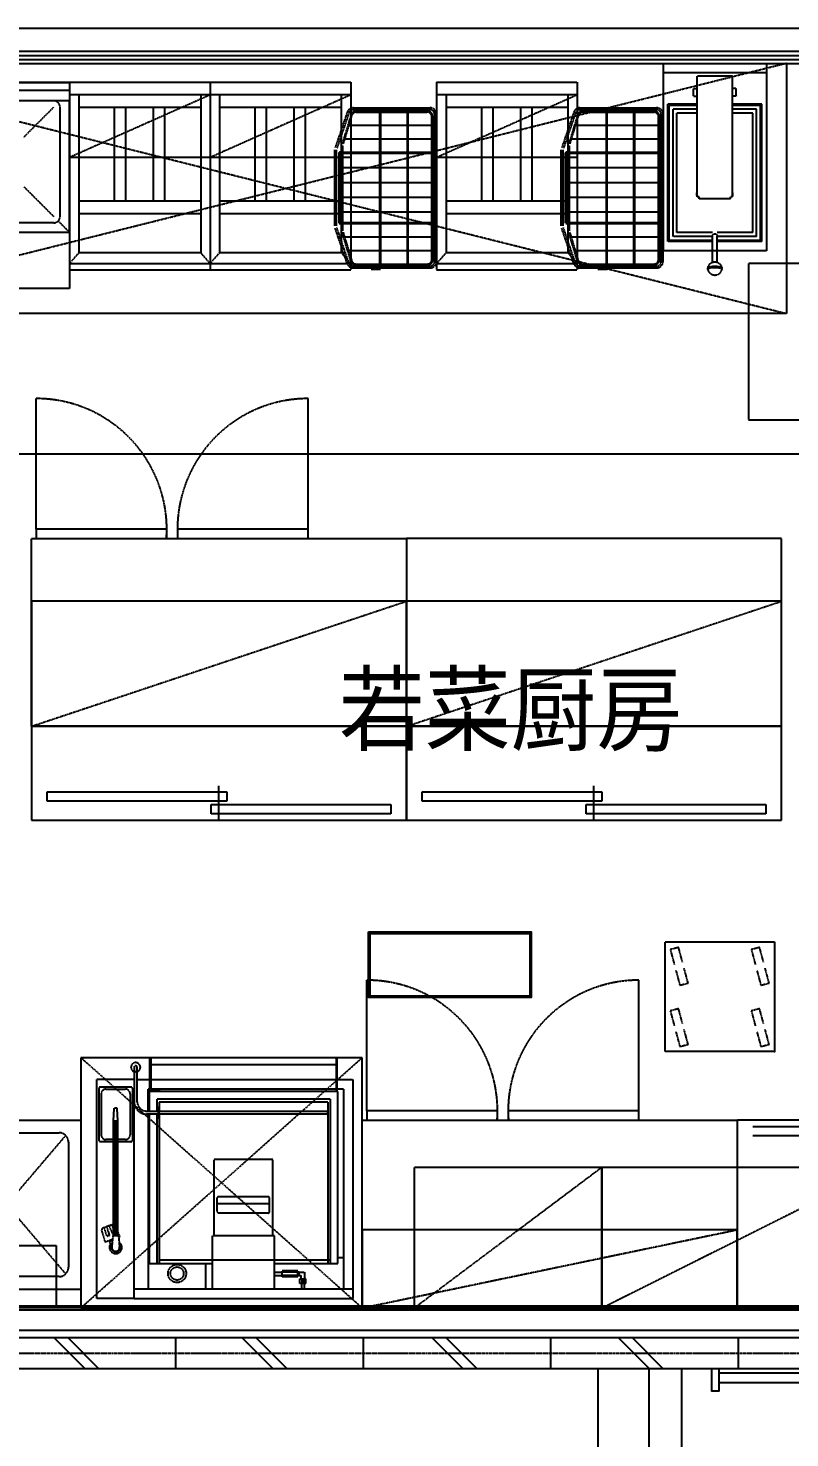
# Model space of a CAD drawing. Header units: millimetres. Extents: x 0 to 181737, y 0 to 59400.
# Drawn here: x 125628 to 128065, y 17304 to 21812 of the extents above; entities that cross this region are included whole.
import ezdxf
from ezdxf.enums import TextEntityAlignment as Align

# ---------------------------------------------------------------- set-up
doc = ezdxf.new("R2010")
doc.units = ezdxf.units.MM
doc.header["$LTSCALE"] = 0.2
doc.linetypes.add('CENTER', pattern=[50.8, 31.75, -6.35, 6.35, -6.35])
doc.linetypes.add('HIDDEN', pattern=[9.525, 6.35, -3.175])
for name, color, linetype in [('A_什器', 9, 'HIDDEN'), ('A_室名', 8, 'Continuous'), ('A_建築', 8, 'Continuous')]:
    doc.layers.add(name, color=color, linetype=linetype)
doc.layers.add('A_通芯', color=8, linetype='CENTER', plot=False)
doc.styles.get("Standard").update_dxf_attribs({"font": 'simplex.shx', "width": 0.8, "bigfont": 'extfont2.shx'})

msp = doc.modelspace()

# ---------------------------------------------------------------- linework, layer by layer
at = {"layer": 'A_什器'}
for p, q in [((124855.3, 21700), (128055.3, 21700)), ((128055.3, 21700), (124855.3, 20900)), ((124855.3, 21700), (128055.3, 20900)), ((124855.3, 21700), (128205.3, 21700)), ((127660.3, 21700), (127660.3, 21100)), ((127660.3, 21700), (127990.8, 21700)), ((127990.8, 21700), (127990.8, 21100)), ((128055.3, 21700), (128055.3, 20900)), ((125210.3, 21639), (125760.3, 21639)), ((125211.3, 21640), (125760.3, 21640)), ((125760.3, 21640), (126210.3, 21640)), ((125760.3, 21640), (125760.3, 21040)), ((125760.3, 21639), (125760.3, 20980)), ((126210.3, 21640), (126210.3, 21040)), ((126210.3, 21640), (126660.3, 21640)), ((126210.3, 21640), (126210.3, 21040)), ((126660.3, 21640), (126660.3, 21040)), ((126935.3, 21640), (127385.3, 21640)), ((126935.3, 21640), (126935.3, 21040)), ((127385.3, 21640), (127385.3, 21040)), ((127990.8, 21670), (127660.3, 21670)), ((127881.8, 21659.18), (127769.3, 21659.18)), ((127769.3, 21272.7), (127769.3, 21659.18)), ((127881.8, 21272.7), (127881.8, 21659.18)), ((125760.3, 21613.17), (125210.3, 21613.17)), ((125760.3, 21600), (126210.3, 21600)), ((125760.3, 21400), (126210.3, 21600)), ((125790.3, 21600), (125790.3, 21094)), ((126180.3, 21600), (126180.3, 21094)), ((126210.3, 21600), (126660.3, 21600)), ((126210.3, 21400), (126660.3, 21600)), ((126240.3, 21600), (126240.3, 21094)), ((126630.3, 21600), (126630.3, 21094)), ((126935.3, 21600), (127385.3, 21600)), ((126935.3, 21400), (127385.3, 21600)), ((126965.3, 21600), (126965.3, 21094)), ((127355.3, 21600), (127355.3, 21094)), ((127758.05, 21619.63), (127756.8, 21618.38)), ((127756.8, 21595.88), (127756.8, 21618.38)), ((127756.8, 21595.88), (127758.05, 21594.63)), ((127758.05, 21619.63), (127769.3, 21619.63)), ((127758.05, 21594.63), (127769.3, 21594.63)), ((127893.05, 21619.63), (127881.8, 21619.63)), ((127893.05, 21594.63), (127881.8, 21594.63)), ((127893.05, 21619.63), (127894.3, 21618.38)), ((127894.3, 21595.88), (127893.05, 21594.63)), ((127894.3, 21595.88), (127894.3, 21618.38)), ((125760.3, 21580), (125211.3, 21580)), ((125614.87, 21464.57), (125710.3, 21560)), ((125730.3, 21210), (125730.3, 21560)), ((125760.3, 21160), (125760.3, 21580)), ((125790.3, 21560), (126180.3, 21560)), ((125904.85, 21260), (125904.85, 21560)), ((125940.75, 21260), (125940.75, 21560)), ((126029.85, 21260), (126029.85, 21560)), ((126065.75, 21260), (126065.75, 21560)), ((126240.3, 21560), (126630.3, 21560)), ((126354.85, 21260), (126354.85, 21560)), ((126390.75, 21260), (126390.75, 21560)), ((126479.85, 21260), (126479.85, 21560)), ((126515.75, 21260), (126515.75, 21560)), ((126668.9, 21557.79), (126914.06, 21557.79)), ((126668.9, 21551.79), (126914.06, 21551.79)), ((126965.3, 21560), (127355.3, 21560)), ((127079.85, 21260), (127079.85, 21560)), ((127115.75, 21260), (127115.75, 21560)), ((127204.85, 21260), (127204.85, 21560)), ((127240.75, 21260), (127240.75, 21560)), ((127393.9, 21557.79), (127639.06, 21557.79)), ((127393.9, 21551.79), (127639.06, 21551.79)), ((127769.3, 21569.63), (127675.3, 21569.63)), ((127675.3, 21129.88), (127675.3, 21569.63)), ((127769.3, 21565.63), (127679.3, 21565.63)), ((127679.3, 21133.88), (127679.3, 21565.63)), ((127769.3, 21553.13), (127691.8, 21553.13)), ((127691.8, 21146.38), (127691.8, 21553.13)), ((127975.8, 21569.63), (127881.8, 21569.63)), ((127971.8, 21565.63), (127881.8, 21565.63)), ((127959.3, 21553.13), (127881.8, 21553.13)), ((127959.3, 21146.38), (127959.3, 21553.13)), ((127971.8, 21133.88), (127971.8, 21565.63)), ((127975.8, 21129.88), (127975.8, 21569.63)), ((126649.02, 21543.57), (126610.3, 21430.09)), ((126654.7, 21541.63), (126615.98, 21428.15)), ((126661.44, 21536.15), (126633, 21442.63)), ((126663.66, 21533.15), (126635.94, 21441.98)), ((126675.79, 21546.79), (126906.74, 21546.79)), ((126678.01, 21543.79), (126905.24, 21543.79)), ((126753.44, 21058.29), (126753.44, 21543.79)), ((126756.44, 21058.29), (126756.44, 21543.79)), ((126841.75, 21058.29), (126841.75, 21543.79)), ((126844.75, 21058.29), (126844.75, 21543.79)), ((126920.24, 21073.29), (126920.24, 21528.79)), ((126923.24, 21071.79), (126923.24, 21530.29)), ((126929.06, 21066.79), (126929.06, 21536.79)), ((126935.06, 21066.79), (126935.06, 21536.79)), ((127374.02, 21543.57), (127335.3, 21430.09)), ((127379.7, 21541.63), (127340.98, 21428.15)), ((127386.44, 21536.15), (127358, 21442.63)), ((127388.66, 21533.15), (127360.94, 21441.98)), ((127400.79, 21546.79), (127631.74, 21546.79)), ((127403.01, 21543.79), (127630.24, 21543.79)), ((127478.44, 21058.29), (127478.44, 21543.79)), ((127481.44, 21058.29), (127481.44, 21543.79)), ((127566.75, 21058.29), (127566.75, 21543.79)), ((127569.75, 21058.29), (127569.75, 21543.79)), ((127645.24, 21073.29), (127645.24, 21528.79)), ((127648.24, 21071.79), (127648.24, 21530.29)), ((127654.06, 21066.79), (127654.06, 21536.79)), ((127660.06, 21066.79), (127660.06, 21536.79)), ((127769.3, 21540.63), (127704.3, 21540.63)), ((127704.3, 21158.88), (127704.3, 21540.63)), ((127946.8, 21540.63), (127881.8, 21540.63)), ((127946.8, 21158.88), (127946.8, 21540.63)), ((126637.92, 21458.79), (126923.24, 21458.79)), ((126651.05, 21501.99), (126923.24, 21501.99)), ((127362.92, 21458.79), (127648.24, 21458.79)), ((127376.05, 21501.99), (127648.24, 21501.99)), ((126609.18, 21180.27), (126609.18, 21423.3)), ((126615.18, 21180.27), (126615.18, 21423.3)), ((126622.94, 21189.29), (126622.94, 21414.29)), ((126624.44, 21415.79), (126632.29, 21415.79)), ((126629.3, 21360.73), (126629.3, 21419.27)), ((126632.29, 21164.24), (126632.29, 21437.84)), ((126635.29, 21164.46), (126635.29, 21437.61)), ((126635.29, 21415.79), (126923.24, 21415.79)), ((127334.18, 21180.27), (127334.18, 21423.3)), ((127340.18, 21180.27), (127340.18, 21423.3)), ((127347.94, 21189.29), (127347.94, 21414.29)), ((127349.44, 21415.79), (127357.29, 21415.79)), ((127354.3, 21360.73), (127354.3, 21419.27)), ((127357.29, 21164.24), (127357.29, 21437.84)), ((127360.29, 21164.46), (127360.29, 21437.61)), ((127360.29, 21415.79), (127648.24, 21415.79)), ((125760.3, 21400), (126210.3, 21400)), ((126210.3, 21400), (126660.3, 21400)), ((126622.94, 21402.09), (126632.29, 21402.09)), ((126624.44, 21412.79), (126632.29, 21412.79)), ((126625.94, 21190.79), (126625.94, 21412.79)), ((126635.29, 21412.79), (126923.24, 21412.79)), ((126935.3, 21400), (127385.3, 21400)), ((127347.94, 21402.09), (127357.29, 21402.09)), ((127349.44, 21412.79), (127357.29, 21412.79)), ((127350.94, 21190.79), (127350.94, 21412.79)), ((127360.29, 21412.79), (127648.24, 21412.79)), ((126622.94, 21366.69), (126632.29, 21366.69)), ((126622.94, 21331.29), (126632.29, 21331.29)), ((126635.29, 21366.69), (126923.24, 21366.69)), ((127347.94, 21366.69), (127357.29, 21366.69)), ((127347.94, 21331.29), (127357.29, 21331.29)), ((127360.29, 21366.69), (127648.24, 21366.69)), ((125614.87, 21305.43), (125710.3, 21210)), ((126622.94, 21295.89), (126632.29, 21295.89)), ((126635.29, 21319.49), (126923.24, 21319.49)), ((127347.94, 21295.89), (127357.29, 21295.89)), ((127360.29, 21319.49), (127648.24, 21319.49)), ((127768.05, 21277.13), (127768.05, 21287.13)), ((127883.05, 21277.13), (127883.05, 21287.13)), ((125790.3, 21260), (126180.3, 21260)), ((126240.3, 21260), (126630.3, 21260)), ((126622.94, 21260.49), (126632.29, 21260.49)), ((126635.29, 21272.29), (126923.24, 21272.29)), ((126965.3, 21260), (127355.3, 21260)), ((127347.94, 21260.49), (127357.29, 21260.49)), ((127360.29, 21272.29), (127648.24, 21272.29)), ((127768.05, 21277.13), (127769.3, 21275.88)), ((127775.55, 21272.7), (127769.3, 21272.7)), ((127775.55, 21266.45), (127775.55, 21272.7)), ((127875.55, 21266.45), (127775.55, 21266.45)), ((127881.8, 21272.7), (127875.55, 21272.7)), ((127875.55, 21266.45), (127875.55, 21272.7)), ((127883.05, 21277.13), (127881.8, 21275.88)), ((125710.3, 21190), (125260.3, 21190)), ((125760.3, 21160), (125724.44, 21195.86)), ((125790.3, 21220), (126180.3, 21220)), ((126240.3, 21220), (126630.3, 21220)), ((126622.94, 21225.09), (126632.29, 21225.09)), ((126624.44, 21190.79), (126632.29, 21190.79)), ((126624.44, 21187.79), (126632.29, 21187.79)), ((126635.29, 21225.09), (126923.24, 21225.09)), ((126635.29, 21190.79), (126923.24, 21190.79)), ((126635.29, 21187.79), (126923.24, 21187.79)), ((126965.3, 21220), (127355.3, 21220)), ((127347.94, 21225.09), (127357.29, 21225.09)), ((127349.44, 21190.79), (127357.29, 21190.79)), ((127349.44, 21187.79), (127357.29, 21187.79)), ((127360.29, 21225.09), (127648.24, 21225.09)), ((127360.29, 21190.79), (127648.24, 21190.79)), ((127360.29, 21187.79), (127648.24, 21187.79)), ((125210.3, 21160), (125760.3, 21160)), ((126649.02, 21060.01), (126610.3, 21173.49)), ((126654.7, 21061.94), (126615.98, 21175.43)), ((126661.11, 21066.99), (126633, 21159.44)), ((126635.94, 21160.1), (126663.66, 21068.92)), ((126637.46, 21144.79), (126923.24, 21144.79)), ((127374.02, 21060.01), (127335.3, 21173.49)), ((127379.7, 21061.94), (127340.98, 21175.43)), ((127386.11, 21066.99), (127358, 21159.44)), ((127360.94, 21160.1), (127388.66, 21068.92)), ((127362.46, 21144.79), (127648.24, 21144.79)), ((127818.05, 21146.38), (127691.8, 21146.38)), ((127818.05, 21158.88), (127704.3, 21158.88)), ((127818.05, 21147.61), (127818.62, 21150.49)), ((127818.05, 21063.94), (127818.05, 21147.61)), ((127818.62, 21150.49), (127820.24, 21152.92)), ((127820.24, 21152.92), (127822.68, 21154.54)), ((127822.68, 21154.54), (127825.55, 21155.11)), ((127825.55, 21155.11), (127828.41, 21154.54)), ((127828.41, 21154.54), (127830.85, 21152.92)), ((127830.85, 21152.92), (127832.47, 21150.49)), ((127832.47, 21150.49), (127833.05, 21147.61)), ((127946.8, 21158.88), (127833.05, 21158.88)), ((127833.05, 21063.94), (127833.05, 21147.61)), ((127959.3, 21146.38), (127833.05, 21146.38)), ((126650.59, 21101.59), (126923.24, 21101.59)), ((127375.59, 21101.59), (127648.24, 21101.59)), ((127990.8, 21100), (127660.3, 21100)), ((127818.05, 21129.88), (127675.3, 21129.88)), ((127818.05, 21133.88), (127679.3, 21133.88)), ((127990.8, 21100), (127827.92, 21100)), ((127971.8, 21133.88), (127833.05, 21133.88)), ((127975.8, 21129.88), (127833.05, 21129.88)), ((125790.3, 21094), (125760.3, 21060)), ((125760.3, 21060), (126210.3, 21060)), ((126180.3, 21094), (125790.3, 21094)), ((126180.3, 21094), (126210.3, 21060)), ((126240.3, 21094), (126210.3, 21060)), ((126210.3, 21060), (126660.3, 21060)), ((126630.3, 21094), (126240.3, 21094)), ((126630.3, 21094), (126660.3, 21060)), ((126676.9, 21055.29), (126906.74, 21055.29)), ((126678.01, 21058.29), (126905.24, 21058.29)), ((126965.3, 21094), (126935.3, 21060)), ((126935.3, 21060), (127385.3, 21060)), ((127355.3, 21094), (126965.3, 21094)), ((127355.3, 21094), (127385.3, 21060)), ((127401.9, 21055.29), (127631.74, 21055.29)), ((127403.01, 21058.29), (127630.24, 21058.29)), ((127804.78, 21050.8), (127806.34, 21054.31)), ((127806.34, 21054.31), (127808.53, 21057.48)), ((127808.53, 21057.48), (127811.26, 21060.2)), ((127811.26, 21060.2), (127814.44, 21062.36)), ((127814.44, 21062.36), (127817.96, 21063.92)), ((127817.96, 21063.92), (127821.71, 21064.79)), ((127821.71, 21064.79), (127825.54, 21064.96)), ((127825.56, 21064.96), (127829.38, 21064.79)), ((127829.38, 21064.79), (127833.13, 21063.91)), ((127833.13, 21063.91), (127836.65, 21062.36)), ((127836.65, 21062.36), (127839.83, 21060.19)), ((127839.83, 21060.19), (127842.55, 21057.48)), ((127842.55, 21057.48), (127844.74, 21054.31)), ((127844.74, 21054.31), (127846.3, 21050.8)), ((128333.48, 21059.6), (127933.48, 21059.6)), ((127933.48, 21059.6), (127933.48, 20559.6)), ((125760.3, 21040), (126210.3, 21040)), ((126210.3, 21040), (126660.3, 21040)), ((126668.9, 21051.79), (126914.06, 21051.79)), ((126668.9, 21045.79), (126914.06, 21045.79)), ((126725.79, 21042), (126755.79, 21042)), ((126935.3, 21040), (127385.3, 21040)), ((127393.9, 21051.79), (127639.06, 21051.79)), ((127393.9, 21045.79), (127639.06, 21045.79)), ((127450.79, 21042), (127480.79, 21042)), ((127803.05, 21045.48), (127803.2, 21046.15)), ((127803.05, 21041.86), (127803.05, 21045.48)), ((127803.06, 21041.65), (127803.13, 21042.36)), ((127803.33, 21040.93), (127803.06, 21041.65)), ((127803.13, 21042.36), (127803.55, 21043.08)), ((127803.2, 21046.15), (127803.65, 21046.82)), ((127803.94, 21040.23), (127803.33, 21040.93)), ((127803.55, 21043.08), (127804.3, 21043.77)), ((127803.65, 21046.82), (127804.4, 21047.47)), ((127805.47, 21034.99), (127803.69, 21043.23)), ((127803.89, 21047.04), (127804.78, 21050.8)), ((127804.3, 21043.77), (127805.37, 21044.43)), ((127804.4, 21047.47), (127805.44, 21048.09)), ((127805.37, 21044.43), (127806.75, 21045.06)), ((127805.44, 21048.09), (127806.75, 21048.68)), ((127810.24, 21028.05), (127805.47, 21034.99)), ((127806.75, 21048.68), (127808.31, 21049.22)), ((127806.75, 21045.06), (127808.42, 21045.63)), ((127808.31, 21049.22), (127810.11, 21049.71)), ((127808.42, 21045.63), (127810.35, 21046.15)), ((127810.11, 21049.71), (127812.11, 21050.15)), ((127817.28, 21023.43), (127810.24, 21028.05)), ((127810.35, 21046.15), (127812.5, 21046.6)), ((127812.11, 21050.15), (127814.3, 21050.52)), ((127812.5, 21046.6), (127814.87, 21046.98)), ((127814.3, 21050.52), (127816.63, 21050.83)), ((127814.87, 21046.98), (127817.39, 21047.28)), ((127816.63, 21050.83), (127819.09, 21051.06)), ((127825.55, 21021.81), (127817.28, 21023.43)), ((127817.39, 21047.28), (127820.04, 21047.5)), ((127819.09, 21051.06), (127821.64, 21051.21)), ((127820.04, 21047.5), (127822.77, 21047.63)), ((127821.64, 21051.21), (127824.24, 21051.3)), ((127822.77, 21047.63), (127825.55, 21047.68)), ((127824.24, 21051.3), (127826.85, 21051.3)), ((127825.55, 21047.68), (127828.32, 21047.63)), ((127833.81, 21023.43), (127825.55, 21021.81)), ((127826.85, 21051.3), (127829.45, 21051.21)), ((127828.32, 21047.63), (127831.05, 21047.5)), ((127829.45, 21051.21), (127832, 21051.06)), ((127831.05, 21047.5), (127833.7, 21047.28)), ((127832, 21051.06), (127834.46, 21050.83)), ((127833.7, 21047.28), (127836.22, 21046.98)), ((127840.85, 21028.05), (127833.81, 21023.43)), ((127834.46, 21050.83), (127836.8, 21050.52)), ((127836.22, 21046.98), (127838.58, 21046.6)), ((127836.8, 21050.52), (127838.98, 21050.15)), ((127838.58, 21046.6), (127840.75, 21046.15)), ((127838.98, 21050.15), (127840.99, 21049.71)), ((127840.75, 21046.15), (127842.68, 21045.63)), ((127845.62, 21034.99), (127840.85, 21028.05)), ((127840.99, 21049.71), (127842.78, 21049.22)), ((127842.68, 21045.63), (127844.34, 21045.06)), ((127842.78, 21049.22), (127844.35, 21048.68)), ((127844.34, 21045.06), (127845.72, 21044.43)), ((127844.35, 21048.68), (127845.65, 21048.09)), ((127847.41, 21043.23), (127845.62, 21034.99)), ((127845.65, 21048.09), (127846.69, 21047.47)), ((127845.72, 21044.43), (127846.8, 21043.77)), ((127846.3, 21050.8), (127847.2, 21047.04)), ((127846.69, 21047.47), (127847.44, 21046.82)), ((127846.8, 21043.77), (127847.55, 21043.08)), ((127847.75, 21040.93), (127847.15, 21040.23)), ((127847.44, 21046.82), (127847.89, 21046.15)), ((127847.55, 21043.08), (127847.96, 21042.36)), ((127848.03, 21041.65), (127847.75, 21040.93)), ((127847.89, 21046.15), (127848.05, 21045.48)), ((127847.96, 21042.36), (127848.03, 21041.65)), ((127848.05, 21041.86), (127848.05, 21045.48)), ((125760.3, 20980), (125210.3, 20980)), ((125760.3, 20980), (125210.3, 20980)), ((125760.3, 20980), (125365.92, 20980)), ((128055.3, 20900), (124855.3, 20900)), ((125653.8, 20210), (125653.8, 20628)), ((126523.8, 20210), (126523.8, 20628)), ((127933.48, 20559.6), (128333.48, 20559.6)), ((128205.3, 20450), (124855.3, 20450)), ((126071.8, 20210), (125653.8, 20210)), ((125653.8, 20210), (125653.8, 20180)), ((126071.8, 20180), (126071.8, 20210)), ((126523.8, 20210), (126105.8, 20210)), ((126105.8, 20210), (126105.8, 20180)), ((126523.8, 20180), (126523.8, 20210)), ((128038.8, 20180), (126838.8, 20180)), ((126838.8, 20180), (126838.8, 19580)), ((128038.8, 19580), (128038.8, 20180)), ((126838.8, 19980), (125638.8, 19980)), ((125638.8, 19980), (125638.8, 19580)), ((125638.8, 19580), (126838.8, 19980)), ((126838.8, 19580), (126838.8, 19980)), ((128038.8, 19980), (126838.8, 19980)), ((126838.8, 19980), (126838.8, 19580)), ((126838.8, 19580), (128038.8, 19980)), ((128038.8, 19580), (128038.8, 19980)), ((125638.8, 19580), (126838.8, 19580)), ((126838.8, 19580), (125638.8, 19580)), ((125638.8, 19580), (125638.8, 19280)), ((126838.8, 19580), (128038.8, 19580)), ((126838.8, 19580), (128038.8, 19580)), ((128038.8, 19580), (126838.8, 19580)), ((126838.8, 19580), (126838.8, 19280)), ((126838.8, 19280), (126838.8, 19580)), ((128038.8, 19280), (128038.8, 19580)), ((126238.8, 19280), (126238.8, 19390)), ((127438.8, 19280), (127438.8, 19390)), ((125688.8, 19370), (126263.8, 19370)), ((125688.8, 19340), (125688.8, 19370)), ((126263.8, 19340), (125688.8, 19340)), ((126263.8, 19370), (126263.8, 19340)), ((126888.8, 19370), (127463.8, 19370)), ((126888.8, 19340), (126888.8, 19370)), ((127463.8, 19340), (126888.8, 19340)), ((127463.8, 19370), (127463.8, 19340)), ((126213.8, 19330), (126788.8, 19330)), ((126213.8, 19300), (126213.8, 19330)), ((126788.8, 19300), (126213.8, 19300)), ((126788.8, 19330), (126788.8, 19300)), ((127413.8, 19330), (127988.8, 19330)), ((127413.8, 19300), (127413.8, 19330)), ((127988.8, 19300), (127413.8, 19300)), ((127988.8, 19330), (127988.8, 19300)), ((125638.8, 19280), (126838.8, 19280)), ((126838.8, 19280), (128038.8, 19280)), ((127666.35, 18540.2), (127666.35, 18890.2)), ((127666.35, 18890.2), (128016.35, 18890.2)), ((128016.35, 18890.2), (128016.35, 18540.2)), ((127709.53, 18872.78), (127682.99, 18865.67)), ((127682.99, 18865.67), (127695.62, 18818.55)), ((127722.15, 18825.66), (127709.53, 18872.78)), ((127968.78, 18872.78), (127942.25, 18865.67)), ((127942.25, 18865.67), (127954.87, 18818.55)), ((127981.41, 18825.66), (127968.78, 18872.78)), ((127700.88, 18798.9), (127713.51, 18751.79)), ((127740.04, 18758.9), (127727.42, 18806.01)), ((127960.14, 18798.9), (127972.76, 18751.79)), ((127999.3, 18758.9), (127986.67, 18806.01)), ((126712.11, 18350), (126712.11, 18768)), ((127582.11, 18350), (127582.11, 18768)), ((127713.51, 18751.79), (127740.04, 18758.9)), ((127972.76, 18751.79), (127999.3, 18758.9)), ((127709.53, 18676.67), (127682.99, 18669.56)), ((127682.99, 18669.56), (127695.62, 18622.45)), ((127722.15, 18629.56), (127709.53, 18676.67)), ((127968.78, 18676.67), (127942.25, 18669.56)), ((127942.25, 18669.56), (127954.87, 18622.45)), ((127981.41, 18629.56), (127968.78, 18676.67)), ((127700.88, 18602.79), (127713.51, 18555.68)), ((127740.04, 18562.79), (127727.42, 18609.9)), ((127960.14, 18602.79), (127972.76, 18555.68)), ((127999.3, 18562.79), (127986.67, 18609.9)), ((128016.35, 18540.2), (127666.35, 18540.2)), ((127713.51, 18555.68), (127740.04, 18562.79)), ((127972.76, 18555.68), (127999.3, 18562.79)), ((126697.3, 18520), (125797.3, 18520)), ((125797.3, 18520), (125797.3, 17720)), ((125797.3, 18520), (126697.11, 17720)), ((126697.3, 18520), (125797.3, 17720)), ((125967.26, 18489.42), (125967.26, 18475.27)), ((125977.26, 18469.42), (125977.26, 18489.42)), ((126017.26, 18412.42), (126017.26, 18519.92)), ((126020.26, 18519.92), (126020.26, 18412.42)), ((126614.26, 18519.92), (126020.26, 18519.92)), ((126020.26, 18497.92), (126614.26, 18497.92)), ((126617.26, 18519.92), (126614.26, 18519.92)), ((126614.26, 18519.92), (126614.26, 18412.42)), ((126617.26, 18412.42), (126617.26, 18519.92)), ((126697.3, 17720), (126697.3, 18520)), ((125847.26, 18449.92), (125847.26, 17749.92)), ((125967.26, 18449.92), (125847.26, 18449.92)), ((125967.26, 18475.27), (125967.26, 18469.42)), ((125967.26, 18469.42), (125967.26, 18379.42)), ((125977.26, 18379.42), (125977.26, 18469.42)), ((125977.26, 18449.92), (126017.26, 18449.92)), ((126020.26, 18449.92), (126614.26, 18449.92)), ((126617.26, 18449.92), (126667.26, 18449.92)), ((126667.26, 18449.92), (126667.26, 17749.92)), ((125854.76, 18421.42), (125854.76, 18256.42)), ((125859.76, 18426.42), (125956.76, 18426.42)), ((125861.76, 18404.42), (125861.76, 18273.42)), ((125876.76, 18419.42), (125939.76, 18419.42)), ((125954.76, 18404.42), (125954.76, 18273.42)), ((125961.76, 18421.42), (125961.76, 18256.42)), ((126017.26, 18419.92), (126012.26, 18419.92)), ((126012.26, 18349.42), (126012.26, 18419.92)), ((126619.26, 18412.42), (126015.26, 18412.42)), ((126015.26, 18412.42), (126015.26, 18349.42)), ((126614.26, 18419.92), (126020.26, 18419.92)), ((126050.26, 18412.92), (126020.26, 18412.92)), ((126050.26, 18412.42), (126050.26, 18412.92)), ((126584.26, 18412.42), (126584.26, 18412.92)), ((126584.26, 18412.92), (126614.26, 18412.92)), ((126637.26, 18419.92), (126617.26, 18419.92)), ((126619.26, 17862.42), (126619.26, 18412.42)), ((126637.26, 18419.92), (126637.26, 17779.92)), ((125901.26, 18317.14), (125903.55, 18358.72)), ((125912.97, 18358.72), (125903.55, 18358.72)), ((125915.26, 18317.14), (125912.97, 18358.72)), ((125967.26, 17749.92), (125967.26, 18379.42)), ((126007.26, 18349.42), (126045.76, 18349.42)), ((126594.26, 18387.42), (126040.26, 18387.42)), ((126040.26, 18387.42), (126040.26, 18349.42)), ((126045.76, 18324.42), (126045.76, 18364.42)), ((126045.76, 18364.42), (126047.26, 18364.42)), ((126587.26, 18377.42), (126047.26, 18377.42)), ((126047.26, 18377.42), (126047.26, 18349.42)), ((126047.26, 18339.42), (126047.26, 18349.42)), ((126047.26, 18349.42), (126054.32, 18349.42)), ((126051.76, 18349.42), (126587.26, 18349.42)), ((126587.26, 18377.42), (126587.26, 17862.42)), ((126588.76, 18364.42), (126587.26, 18364.42)), ((126587.26, 18339.42), (126587.26, 18349.42)), ((126588.76, 18324.42), (126588.76, 18364.42)), ((126594.26, 18387.42), (126594.26, 17862.42)), ((127130.11, 18350), (126712.11, 18350)), ((126712.11, 18350), (126712.11, 18320)), ((127130.11, 18320), (127130.11, 18350)), ((127582.11, 18350), (127164.11, 18350)), ((127164.11, 18350), (127164.11, 18320)), ((127582.11, 18320), (127582.11, 18350)), ((124597.3, 18320), (125797.3, 18320)), ((125797.3, 18320), (125797.3, 17720)), ((125901.26, 17950.92), (125901.26, 18317.14)), ((125915.26, 18317.14), (125901.26, 18317.14)), ((125915.26, 18311.14), (125901.26, 18311.14)), ((125915.26, 18305.14), (125901.26, 18305.14)), ((125915.26, 17950.92), (125915.26, 18317.14)), ((126045.76, 18339.42), (126007.26, 18339.42)), ((126012.26, 18339.42), (126012.26, 17779.92)), ((126015.26, 18339.42), (126015.26, 17862.42)), ((126040.26, 18339.42), (126040.26, 17862.42)), ((126045.76, 18324.42), (126047.26, 18324.42)), ((126047.26, 18339.42), (126047.26, 17862.42)), ((126054.32, 18339.42), (126047.26, 18339.42)), ((126587.26, 18339.42), (126051.76, 18339.42)), ((126588.76, 18324.42), (126587.26, 18324.42)), ((129097.11, 18320), (127897.11, 18320)), ((127897.11, 18320), (127897.11, 17720)), ((125371.09, 17828.79), (125748.51, 18271.21)), ((125748.51, 17828.79), (125371.09, 18271.21)), ((125392.3, 18280), (125727.3, 18280)), ((125901.26, 18258.42), (125876.76, 18258.42)), ((125915.26, 18299.14), (125901.26, 18299.14)), ((125915.26, 18293.14), (125901.26, 18293.14)), ((125915.26, 18287.14), (125901.26, 18287.14)), ((125915.26, 18281.14), (125901.26, 18281.14)), ((125915.26, 18275.14), (125901.26, 18275.14)), ((125915.26, 18269.14), (125901.26, 18269.14)), ((125915.26, 18263.14), (125901.26, 18263.14)), ((125939.76, 18258.42), (125915.26, 18258.42)), ((127947.11, 18300), (128522.11, 18300)), ((128522.11, 18270), (127947.11, 18270)), ((125757.3, 18250), (125757.3, 17850)), ((125901.26, 18251.42), (125859.76, 18251.42)), ((125915.26, 18257.14), (125901.26, 18257.14)), ((125915.26, 18251.14), (125901.26, 18251.14)), ((125915.26, 18245.14), (125901.26, 18245.14)), ((125915.26, 18239.14), (125901.26, 18239.14)), ((125915.26, 18233.14), (125901.26, 18233.14)), ((125915.26, 18227.14), (125901.26, 18227.14)), ((125915.26, 18221.14), (125901.26, 18221.14)), ((125915.26, 18215.14), (125901.26, 18215.14)), ((125956.76, 18251.42), (125915.26, 18251.42)), ((125915.26, 18209.14), (125901.26, 18209.14)), ((125915.26, 18203.14), (125901.26, 18203.14)), ((125915.26, 18197.14), (125901.26, 18197.14)), ((125915.26, 18191.14), (125901.26, 18191.14)), ((125915.26, 18185.14), (125901.26, 18185.14)), ((125915.26, 18179.14), (125901.26, 18179.14)), ((125915.26, 18173.14), (125901.26, 18173.14)), ((126411.26, 18194.05), (126223.26, 18194.05)), ((126223.26, 17950.34), (126223.26, 18194.05)), ((126411.26, 17950.34), (126411.26, 18194.05)), ((126864.1, 17720), (126864.1, 18170)), ((126864.1, 18170), (127464.1, 18170)), ((126864.1, 17720), (127464.1, 18170)), ((127464.1, 17720), (127464.1, 18170)), ((127464.1, 18170), (128364.1, 18170)), ((127464.1, 18170), (127464.1, 17720)), ((127464.1, 17720), (128364.1, 18170)), ((125915.26, 18167.14), (125901.26, 18167.14)), ((125915.26, 18161.14), (125901.26, 18161.14)), ((125915.26, 18155.14), (125901.26, 18155.14)), ((125915.26, 18149.14), (125901.26, 18149.14)), ((125915.26, 18143.14), (125901.26, 18143.14)), ((125915.26, 18137.14), (125901.26, 18137.14)), ((125915.26, 18131.14), (125901.26, 18131.14)), ((125915.26, 18125.14), (125901.26, 18125.14)), ((125915.26, 18119.14), (125901.26, 18119.14)), ((125915.26, 18113.14), (125901.26, 18113.14)), ((125915.26, 18107.14), (125901.26, 18107.14)), ((125915.26, 18101.14), (125901.26, 18101.14)), ((125915.26, 18095.14), (125901.26, 18095.14)), ((125915.26, 18089.14), (125901.26, 18089.14)), ((125915.26, 18083.14), (125901.26, 18083.14)), ((125915.26, 18077.14), (125901.26, 18077.14)), ((125915.26, 18071.14), (125901.26, 18071.14)), ((125915.26, 18065.14), (125901.26, 18065.14)), ((125915.26, 18059.14), (125901.26, 18059.14)), ((125915.26, 18053.14), (125901.26, 18053.14)), ((125915.26, 18047.14), (125901.26, 18047.14)), ((125915.26, 18041.14), (125901.26, 18041.14)), ((125915.26, 18035.14), (125901.26, 18035.14)), ((126233.51, 18028.25), (126233.51, 18071.9)), ((126401.01, 18052.85), (126233.51, 18052.85)), ((126398.01, 18074.9), (126236.51, 18074.9)), ((126401.01, 18028.25), (126401.01, 18071.9)), ((125900.24, 17987.12), (125866.84, 17974.96)), ((125915.26, 18029.14), (125901.26, 18029.14)), ((125915.26, 18023.14), (125901.26, 18023.14)), ((125915.26, 18017.14), (125901.26, 18017.14)), ((125915.26, 18011.14), (125901.26, 18011.14)), ((125915.26, 18005.14), (125901.26, 18005.14)), ((125915.26, 17999.14), (125901.26, 17999.14)), ((125915.26, 17993.14), (125901.26, 17993.14)), ((125915.26, 17987.14), (125901.26, 17987.14)), ((126396.01, 18023.25), (126238.51, 18023.25)), ((125875.44, 17930.2), (125863.77, 17968.81)), ((125879.67, 17951.18), (125871.93, 17976.81)), ((125888.46, 17953.78), (125880.55, 17979.95)), ((125887.1, 17951.29), (125882.15, 17949.84)), ((125898.46, 17957.67), (125887.79, 17982.58)), ((125899.26, 17950.79), (125895.76, 17913.42)), ((125901.26, 17973.97), (125896.25, 17985.66)), ((125917.26, 17950.92), (125899.26, 17950.92)), ((125915.26, 17981.14), (125901.26, 17981.14)), ((125915.26, 17975.14), (125901.26, 17975.14)), ((125915.26, 17969.14), (125901.26, 17969.14)), ((125915.26, 17963.14), (125901.26, 17963.14)), ((125915.26, 17957.14), (125901.26, 17957.14)), ((125915.26, 17951.14), (125901.26, 17951.14)), ((125922.42, 17947.3), (125915.26, 17964.03)), ((125917.26, 17950.79), (125920.76, 17913.42)), ((125922.42, 17947.3), (125917.75, 17945.6)), ((126218.26, 17779.92), (126218.26, 17950.34)), ((126416.26, 17950.34), (126218.26, 17950.34)), ((126416.26, 17779.92), (126416.26, 17950.34)), ((127897.11, 17970), (126697.11, 17970)), ((126697.11, 17970), (126697.11, 17720)), ((126697.11, 17720), (127897.11, 17970)), ((127897.11, 17720), (127897.11, 17970)), ((125442.58, 17920), (125717.58, 17920)), ((125717.58, 17920), (125717.58, 17720)), ((125898.1, 17938.45), (125875.44, 17930.2)), ((125888.3, 17931.72), (125897.8, 17935.17)), ((125888.3, 17931.72), (125891.03, 17924.2)), ((125891.03, 17924.2), (125896.97, 17926.36)), ((125892.44, 17924.71), (125894.44, 17919.24)), ((125894.33, 17937.08), (125895.35, 17934.28)), ((126015.26, 17879.92), (126012.26, 17879.92)), ((126015.26, 17862.42), (126218.26, 17862.42)), ((126594.26, 17872.42), (126047.26, 17872.42)), ((126197.26, 17779.92), (126197.26, 17862.42)), ((126416.26, 17862.42), (126536.36, 17862.42)), ((126520.26, 17862.42), (126619.26, 17862.42)), ((126637.26, 17879.92), (126619.26, 17879.92)), ((125727.3, 17820), (125392.3, 17820)), ((126416.26, 17833.92), (126441.26, 17833.92)), ((126416.26, 17823.92), (126441.26, 17823.92)), ((126441.26, 17819.1), (126441.26, 17838.73)), ((126491.26, 17838.73), (126441.26, 17838.73)), ((126491.26, 17833.82), (126441.26, 17833.82)), ((126491.26, 17824.01), (126441.26, 17824.01)), ((126491.26, 17819.1), (126441.26, 17819.1)), ((126491.26, 17819.47), (126491.26, 17838.84)), ((126491.26, 17819.1), (126491.26, 17838.73)), ((126495.26, 17833.77), (126491.26, 17833.57)), ((126494.26, 17832.71), (126491.26, 17832.56)), ((126494.26, 17825.12), (126491.26, 17825.27)), ((126495.26, 17824.07), (126491.26, 17824.27)), ((126494.26, 17833.72), (126494.26, 17824.12)), ((126495.26, 17823.92), (126495.26, 17833.92)), ((126495.26, 17833.92), (126512.26, 17833.92)), ((126495.26, 17823.92), (126502.26, 17823.92)), ((126498.02, 17812.92), (126516.5, 17812.92)), ((126498.02, 17797.92), (126498.02, 17812.92)), ((126502.26, 17812.92), (126502.26, 17823.92)), ((126503.8, 17812.92), (126503.8, 17797.92)), ((126510.72, 17812.92), (126510.72, 17797.92)), ((126512.26, 17833.92), (126512.26, 17812.92)), ((126516.5, 17797.92), (126516.5, 17812.92)), ((124597.3, 17780), (125797.3, 17780)), ((126667.26, 17779.92), (125967.26, 17779.92)), ((126516.5, 17797.92), (126498.02, 17797.92)), ((126503.26, 17797.92), (126503.26, 17779.92)), ((126511.26, 17797.92), (126511.26, 17779.92)), ((125797.3, 17720), (124597.3, 17720)), ((125717.58, 17720), (125442.58, 17720)), ((125797.3, 17720), (126697.3, 17720)), ((125967.26, 17749.92), (125847.26, 17749.92)), ((125967.26, 17749.92), (126667.26, 17749.92)), ((126697.11, 17720), (127897.11, 17720)), ((127464.1, 17720), (126864.1, 17720)), ((128364.1, 17720), (127464.1, 17720)), ((127897.11, 17720), (129097.11, 17720))]:
    msp.add_line(p, q, dxfattribs=at)
for points in [[(126838.8, 19580), (125638.8, 19580), (125638.8, 20180), (126838.8, 20180)], [(127897.11, 17720), (126697.11, 17720), (126697.11, 18320), (127897.11, 18320)]]:
    msp.add_lwpolyline(points, close=True, dxfattribs=at)
for radius in [29, 21]:
    msp.add_circle((126104.76, 17829.92), radius, dxfattribs=at)
for centre, radius, start, end in [((125710.3, 21560), 20, 0, 90), ((126668.9, 21536.79), 21, 90, 161.1611), ((126668.9, 21536.79), 15, 90, 161.1611), ((126914.06, 21536.79), 21, 0, 90), ((126914.06, 21536.79), 15, 0, 90), ((127393.9, 21536.79), 21, 90, 161.1611), ((127393.9, 21536.79), 15, 90, 161.1611), ((127639.06, 21536.79), 21, 0, 90), ((127639.06, 21536.79), 15, 0, 90), ((126675.79, 21531.79), 15, 90, 163.08903), ((126678.01, 21528.79), 15, 90, 163.08903), ((126905.24, 21528.79), 15, 0.00001, 89.99999), ((126906.74, 21530.29), 16.5, 0, 90), ((127400.79, 21531.79), 15, 90, 163.08903), ((127403.01, 21528.79), 15, 90, 163.08903), ((127630.24, 21528.79), 15, 0.00001, 89.99999), ((127631.74, 21530.29), 16.5, 0, 90), ((126624.44, 21414.29), 1.5, 90, 270), ((126631.3, 21419.27), 2, 120, 180.00002), ((127349.44, 21414.29), 1.5, 90, 270), ((127356.3, 21419.27), 2, 120, 180.00002), ((126631.3, 21360.73), 2, 180.00002, 240), ((127356.3, 21360.73), 2, 180.00002, 240), ((125710.3, 21210), 20, 270, 0.00001), ((126624.44, 21189.29), 1.5, 90, 270), ((127349.44, 21189.29), 1.5, 90, 270), ((126668.9, 21066.79), 21, 198.8389, 270), ((126668.9, 21066.79), 15, 198.8389, 270), ((126676.9, 21071.79), 16.5, 196.91097, 270), ((126678.01, 21073.29), 15, 196.91097, 270), ((126905.24, 21073.29), 15, 270, 0.00001), ((126906.74, 21071.79), 16.5, 270, 0.00001), ((126914.06, 21066.79), 21, 270, 0.00001), ((126914.06, 21066.79), 15, 270, 0.00001), ((127393.9, 21066.79), 21, 198.8389, 270), ((127393.9, 21066.79), 15, 198.8389, 270), ((127401.9, 21071.79), 16.5, 196.91097, 270), ((127403.01, 21073.29), 15, 196.91097, 270), ((127630.24, 21073.29), 15, 270, 0.00001), ((127631.74, 21071.79), 16.5, 270, 0.00001), ((127639.06, 21066.79), 21, 270, 0.00001), ((127639.06, 21066.79), 15, 270, 0.00001), ((125653.8, 20210), 418, 355.88432, 90), ((126523.8, 20210), 418, 90, 184.11568), ((126712.11, 18350), 418, 355.88432, 90), ((127582.11, 18350), 418, 90, 184.11568), ((125972.26, 18489.42), 15, 289.47122, 250.52878), ((125972.26, 18489.42), 5, 0, 180), ((125972.26, 18469.42), 5, 0, 180), ((125859.76, 18421.42), 5, 90, 180), ((125876.76, 18404.42), 15, 90, 180), ((125939.76, 18404.42), 15, 0, 90), ((125956.76, 18421.42), 5, 0, 90), ((126007.26, 18379.42), 40, 180, 270), ((126007.26, 18379.42), 30, 180, 270), ((125727.3, 18250), 30, 0, 90), ((125876.76, 18273.42), 15, 180, 270), ((125939.76, 18273.42), 15, 270, 0), ((125859.76, 18256.42), 5, 180, 270), ((125956.76, 18256.42), 5, 270, 0), ((126236.51, 18071.9), 3, 90, 180), ((126398.01, 18071.9), 3, 0, 90), ((126238.51, 18028.25), 5, 180, 270), ((126396.01, 18028.25), 5, 270, 0), ((125868.55, 17970.26), 5, 110, 196.82017), ((125881.59, 17951.76), 2, 196.82017, 286.23597), ((125886.54, 17953.21), 2, 286.23597, 16.82017), ((125900.3, 17958.45), 2, 203.17983, 293.08218), ((125908.26, 17913.42), 20, 146.75374, 56.86702), ((125908.26, 17913.42), 15, 140.71863, 39.28137), ((125908.26, 17913.42), 12.5, 169.30066, 10.69934), ((125727.3, 17850), 30, 270, 0)]:
    msp.add_arc(centre, radius, start, end, dxfattribs=at)
at = {"layer": 'A_什器', "lineweight": -3}
msp.add_point((128016.35, 18540.2), dxfattribs=at)
at = {"layer": 'A_建築'}
for p, q in [((123760.37, 21725), (130834.8, 21725)), ((123772.87, 21712.5), (130822.3, 21712.5)), ((129562.3, 17725), (122197.3, 17725))]:
    msp.add_line(p, q, dxfattribs=at)
at = {"layer": 'A_建築', "linetype": 'Continuous'}
for points in [[(130847.3, 19331.23), (130847.3, 21737.5), (123067.3, 21737.5), (123067.3, 21557.5), (122992.3, 21557.5), (122992.3, 21812.5), (130922.3, 21812.5), (130922.3, 19331.23)], [(130847.3, 17712.5), (130062.3, 17712.5), (130062.3, 18052.5), (129574.8, 18052.5), (129574.8, 17712.5), (122197.3, 17712.5)], [(130922.3, 17647.5), (129997.3, 17647.5), (129997.3, 17987.5), (129639.8, 17987.5), (129639.8, 17647.5), (122197.3, 17647.5)], [(121000.27, 17625), (128666.8, 17625), (128674.8, 17617), (128674.8, 17533), (128666.8, 17525), (121000.27, 17525), (120992.27, 17533), (120992.27, 17617), (121000.27, 17625)], [(125710.38, 17625), (125810.38, 17525)], [(125754.71, 17625), (125854.71, 17525)], [(126100, 17625), (126100, 17525)], [(126312.38, 17625), (126412.38, 17525)], [(126356.71, 17625), (126456.71, 17525)], [(126700, 17625), (126700, 17525)], [(126920.38, 17625), (127020.38, 17525)], [(126964.71, 17625), (127064.71, 17525)], [(127300, 17625), (127300, 17525)], [(127516.38, 17625), (127616.38, 17525)], [(127560.71, 17625), (127660.71, 17525)], [(127900, 17625), (127900, 17525)], [(136697.8, 17525), (136697.8, 15562), (127451.8, 15562), (127451.8, 17525)], [(136429.8, 17525), (136429.8, 15830), (127719.8, 15830), (127719.8, 17525)], [(127814.8, 17525), (127814.8, 17455), (127839.8, 17455), (127839.8, 17525)], [(127839.8, 17481), (128854.8, 17481), (128854.8, 17511), (127839.8, 17511)]]:
    msp.add_lwpolyline(points, dxfattribs=at)
at = {"layer": 'A_建築', "linetype": 'Continuous', "lineweight": -3}
for points in [[(126717.29, 18922.18), (127238.29, 18922.18), (127238.29, 18712.18), (126717.29, 18712.18)], [(126720.29, 18919.18), (127235.29, 18919.18), (127235.29, 18715.18), (126720.29, 18715.18)], [(126722.29, 18917.18), (127233.29, 18917.18), (127233.29, 18717.18), (126722.29, 18717.18)]]:
    msp.add_lwpolyline(points, close=True, dxfattribs=at)
at = {"layer": 'A_建築'}
msp.add_lwpolyline([(127614.8, 17525), (127614.8, 15725), (136534.8, 15725), (136534.8, 17525)], dxfattribs=at)
at = {"layer": 'A_通芯'}
msp.add_line((106133.21, 17575), (161739.77, 17575), dxfattribs=at)

# ---------------------------------------------------------------- texts
at = {"layer": 'A_室名'}
msp.add_text('若菜厨房', height=250, dxfattribs=at).set_placement((126622.27, 19750.72), align=Align.TOP_LEFT)

doc.saveas('drawing.dxf')
